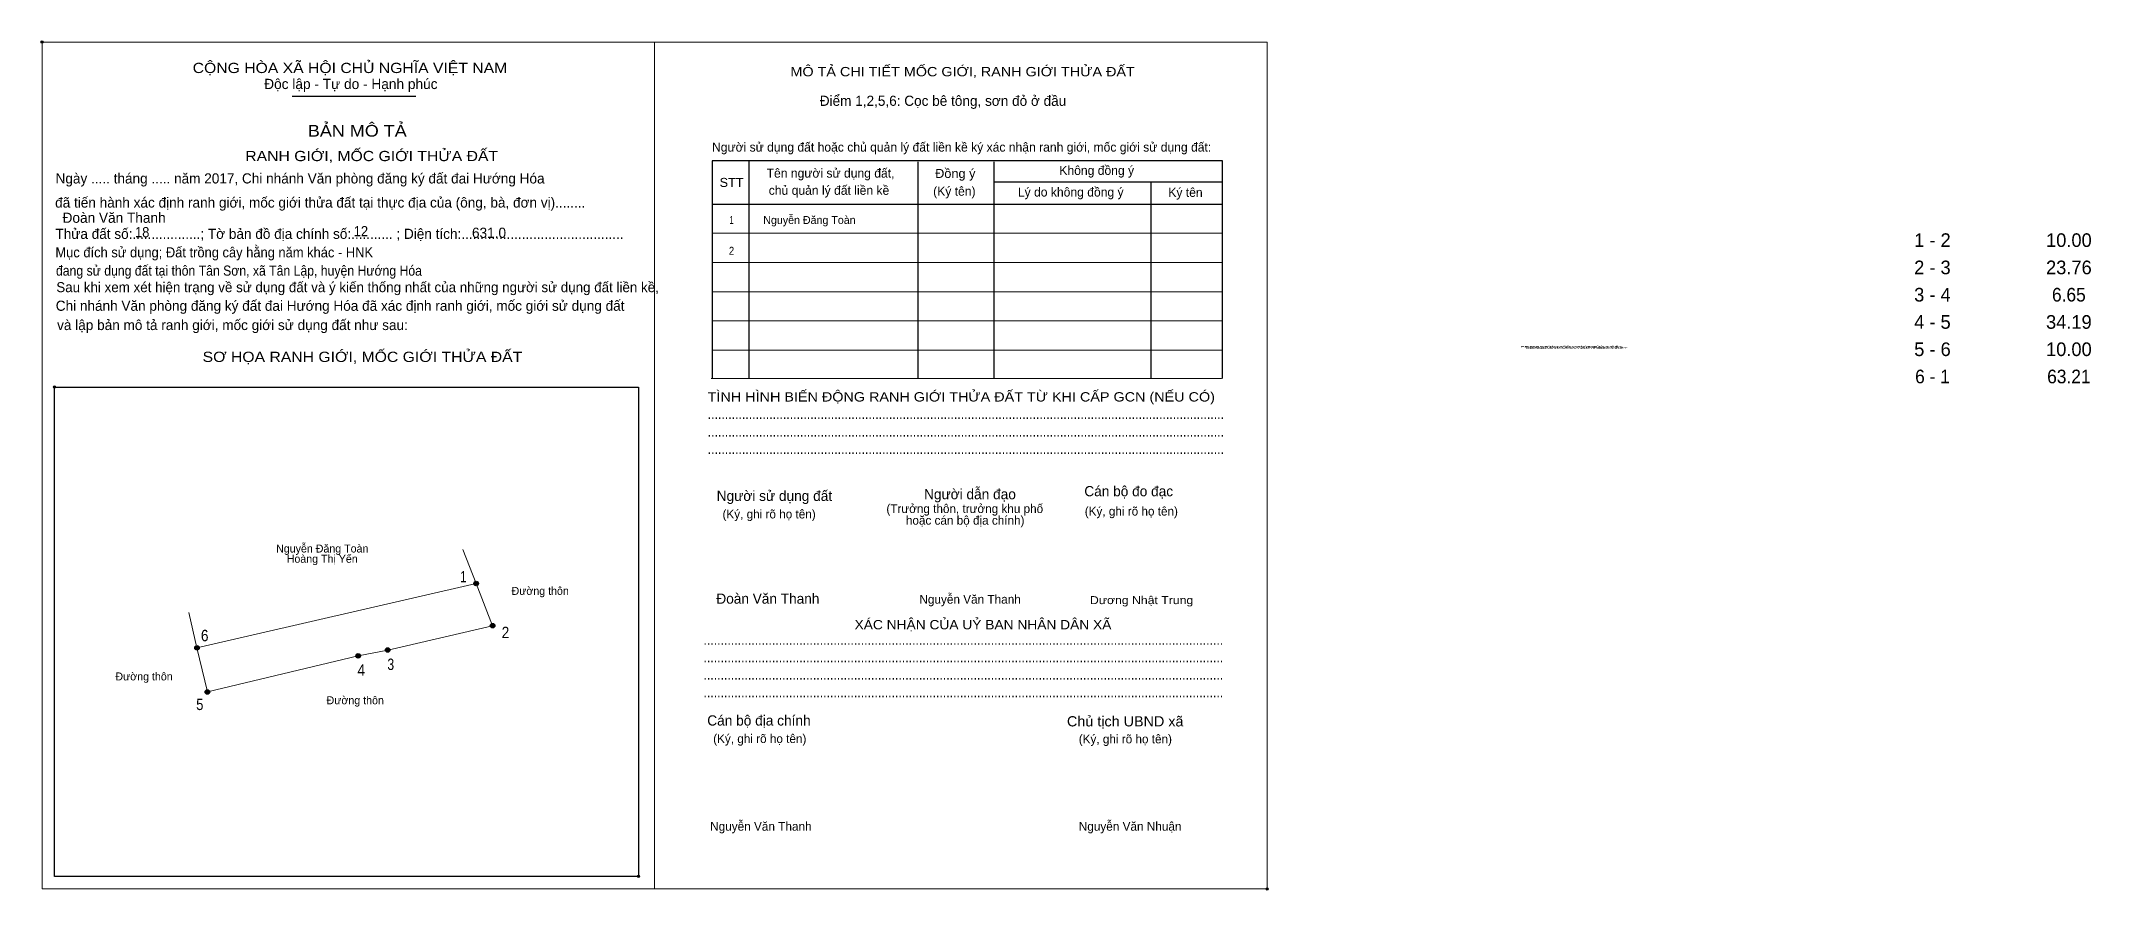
# Model space of a CAD drawing. Header units: metres. Extents: x 548035 to 548487, y 1837700 to 1837888.
import ezdxf
from ezdxf.enums import TextEntityAlignment as Align

# ---------------------------------------------------------------- set-up
doc = ezdxf.new("R2010")
doc.units = ezdxf.units.M
doc.header["$LTSCALE"] = 0.9
doc.header["$PDMODE"] = 32
doc.header["$PDSIZE"] = 0.45
for name, color, linetype, lineweight in [('1', 7, 'Continuous', 25), ('10', 7, 'Continuous', 13), ('11', 7, 'Continuous', 25), ('2', 7, 'Continuous', 13), ('27', 7, 'Continuous', 13)]:
    doc.layers.add(name, color=color, linetype=linetype, lineweight=lineweight)
for name, color, linetype in [('36', 7, 'Continuous'), ('52', 7, 'Continuous'), ('6', 7, 'Continuous'), ('60', 7, 'Continuous'), ('9', 7, 'Continuous')]:
    doc.layers.add(name, color=color, linetype=linetype)

msp = doc.modelspace()

# ---------------------------------------------------------------- hatches: boundary and pattern name
at = {"layer": '11'}
for points in [[(548131.1816, 1837767.96, 1), (548130.1784, 1837767.96, 1)], [(548134.8016, 1837758.64, 1), (548133.7984, 1837758.64, 1)], [(548134.8016, 1837758.64, 1), (548133.7984, 1837758.64, 1)], [(548069.5916, 1837753.74, 1), (548068.5884, 1837753.74, 1)], [(548105.1416, 1837751.97, 1), (548104.1384, 1837751.97, 1)], [(548111.6616, 1837753.26, 1), (548110.6584, 1837753.26, 1)], [(548071.8916, 1837744.01, 1), (548070.8884, 1837744.01, 1)]]:
    msp.add_hatch(color=256, dxfattribs=at).paths.add_polyline_path(points)

# ---------------------------------------------------------------- linework, layer by layer
at = {"layer": '1'}
for p, q in [((548090.06, 1837875.48), (548117.39, 1837875.48)), ((548190.81, 1837861.22), (548190.81, 1837813.22)), ((548228.09, 1837861.03), (548228.09, 1837813.22)), ((548244.91, 1837861.03), (548244.91, 1837813.22)), ((548244.91, 1837856.58), (548295.31, 1837856.58)), ((548279.52, 1837856.58), (548279.52, 1837813.22)), ((548182.72, 1837851.68), (548295.31, 1837851.68))]:
    msp.add_line(p, q, dxfattribs=at)
at = {"layer": '1', "lineweight": 13}
for p, q in [((548182.72, 1837845.23), (548295.31, 1837845.23)), ((548182.72, 1837838.79), (548295.31, 1837838.79)), ((548182.72, 1837832.34), (548295.31, 1837832.34)), ((548182.72, 1837825.9), (548295.31, 1837825.9)), ((548182.72, 1837819.45), (548295.31, 1837819.45)), ((548182.52, 1837813.22), (548295.12, 1837813.22))]:
    msp.add_line(p, q, dxfattribs=at)
at = {"layer": '1'}
msp.add_lwpolyline([(548295.31, 1837813.22), (548295.31, 1837861.22), (548182.72, 1837861.22), (548182.72, 1837813.22)], dxfattribs=at)
msp.add_lwpolyline([(548037.67, 1837811.31), (548166.49, 1837811.31), (548166.49, 1837703.32), (548037.67, 1837703.32)], close=True, dxfattribs=at)
for p in [(548034.9, 1837887.45), (548037.66, 1837811.32), (548037.66, 1837811.31), (548037.67, 1837811.31), (548166.48, 1837703.32), (548166.49, 1837703.32), (548305.18, 1837700.53)]:
    msp.add_point(p, dxfattribs=at)
at = {"layer": '10'}
msp.add_lwpolyline([(548134.3, 1837758.64), (548111.16, 1837753.26), (548104.64, 1837751.97), (548071.39, 1837744.01), (548069.09, 1837753.74), (548130.68, 1837767.96)], close=True, dxfattribs=at)
at = {"layer": '11'}
for centre in [(548130.68, 1837767.96), (548134.3, 1837758.64), (548134.3, 1837758.64), (548069.09, 1837753.74), (548104.64, 1837751.97), (548111.16, 1837753.26), (548071.39, 1837744.01)]:
    msp.add_circle(centre, 0.5016, dxfattribs=at)
at = {"layer": '2'}
for points in [[(548034.9, 1837887.45), (548170.04, 1837887.45), (548170.04, 1837700.53), (548034.9, 1837700.53)], [(548170.04, 1837887.45), (548305.17, 1837887.45), (548305.17, 1837700.53), (548170.04, 1837700.53)], [(548170.04, 1837887.45), (548305.17, 1837887.45), (548305.17, 1837700.53), (548170.04, 1837700.53)]]:
    msp.add_lwpolyline(points, close=True, dxfattribs=at)
at = {"layer": '27'}
for p, q in [((548130.68, 1837767.96), (548127.77, 1837775.44)), ((548069.09, 1837753.74), (548067.26, 1837761.56))]:
    msp.add_line(p, q, dxfattribs=at)

# ---------------------------------------------------------------- texts
at = {"layer": '1'}
for s, height, width, p in [('CỘNG HÒA XÃ HỘI CHỦ NGHĨA VIỆT NAM', 2.256, 1.15, (548068.14, 1837880.6)), ('RANH GIỚI, MỐC GIỚI THỬA ĐẤT', 2.257, 1.15, (548079.74, 1837861.16)), ('Đồng ý', 1.998, 1.05, (548231.94, 1837857.45)), ('STT', 1.998, 1.05, (548184.38, 1837855.46)), ('Mục đích sử dụng; Đất trồng cây hằng năm khác - HNK', 2.24, 0.95, (548037.86, 1837839.92)), ('đang sử dụng đất tại thôn Tân Sơn, xã Tân Lập, huyện Hướng Hóa', 2.24, 0.9, (548037.98, 1837835.88)), ('SƠ HỌA RANH GIỚI, MỐC GIỚI THỬA ĐẤT', 2.257, 1.15, (548070.33, 1837816.84)), ('RANH GIỚI, MỐC GIỚI THỬA ĐẤT', 0.2825, 3.55, (548361.16, 1837820.05)), ('RANH GIỚI, MỐC GIỚI THỬA ĐẤT', 0.2825, 3.55, (548361.99, 1837820.05)), ('RANH GIỚI, MỐC GIỚI THỬA ĐẤT', 0.2825, 3.55, (548362.26, 1837819.75)), ('RANH GIỚI, MỐC GIỚI THỬA ĐẤT', 0.2825, 3.55, (548363.09, 1837819.75)), ('TÌNH HÌNH BIẾN ĐỘNG RANH GIỚI THỬA ĐẤT TỪ KHI CẤP GCN (NẾU CÓ)', 2.062, 1.15, (548181.76, 1837808.11)), ('.......................................................................................................................................................', 2.256, 0.9, (548181.76, 1837804.25)), ('.......................................................................................................................................................', 2.256, 0.9, (548181.76, 1837800.38)), ('.......................................................................................................................................................', 2.256, 0.9, (548181.76, 1837796.51)), ('Dương Nhật Trung', 1.756, 1.15, (548266.09, 1837763.4)), ('........................................................................................................................................................', 2.256, 0.9, (548180.83, 1837754.43)), ('........................................................................................................................................................', 2.256, 0.9, (548180.83, 1837750.57)), ('........................................................................................................................................................', 2.256, 0.9, (548180.83, 1837746.72)), ('........................................................................................................................................................', 2.256, 0.9, (548180.83, 1837742.85)), ('Chủ tịch UBND xã', 2.256, 1.05, (548261.02, 1837736.41))]:
    msp.add_text(s, height=height, dxfattribs=dict(at, width=width)).set_placement(p)
for s, height, width, p in [('MÔ TẢ CHI TIẾT MỐC GIỚI, RANH GIỚI THỬA ĐẤT', 2.062, 1.15, (548238, 1837879.88)), ('BẢN MÔ TẢ', 2.578, 1.15, (548104.455, 1837866.57)), ('XÁC NHẬN CỦA UỶ BAN NHÂN DÂN XÃ', 2.063, 1.1, (548242.49, 1837757.83))]:
    msp.add_text(s, height=height, dxfattribs=dict(at, width=width)).set_placement(p, align=Align.CENTER)
for s, height, p in [('Độc lập - Tự do - Hạnh phúc', 2.256, (548083.92, 1837877.07)), ('Điểm 1,2,5,6: Cọc bê tông, sơn đỏ ở đầu', 2.24, (548206.48, 1837873.36)), ('Người sử dụng đất hoặc chủ quản lý đất liền kề ký xác nhận ranh giới, mốc giới sử dụng đất:', 1.998, (548182.71, 1837863.26)), ('Ngày ..... tháng ..... năm 2017, Chi nhánh Văn phòng đăng ký đất đai Hướng Hóa', 2.24, (548037.89, 1837856.23)), ('Tên người sử dụng đất,', 1.998, (548194.76, 1837857.52)), ('Không đồng ý', 1.998, (548259.34, 1837858.12)), ('chủ quản lý đất liền kề', 1.998, (548195.23, 1837853.73)), ('(Ký tên)', 1.998, (548231.5, 1837853.53)), ('Lý do không đồng ý', 1.998, (548250.19, 1837853.34)), ('Ký tên', 1.998, (548283.38, 1837853.27)), (' đã tiến hành xác định ranh giới, mốc giới thửa đất tại thực địa của (ông, bà, đơn vị)........', 2.24, (548036.96, 1837850.91)), ('Thửa đất số:..................; Tờ bản đồ địa chính số:........... ; Diện tích:...........................................', 2.24, (548037.86, 1837844)), ('Sau khi xem xét hiện trạng về sử dụng đất và ý kiến thống nhất của những người sử dụng đất liền kề,', 2.205, (548038.05, 1837832.24)), ('Chi nhánh Văn phòng đăng ký đất đai Hướng Hóa đã xác định ranh giới, mốc giới sử dụng đất', 2.24, (548037.93, 1837828.13)), (' và lập bản mô tả ranh giới, mốc giới sử dụng đất như sau:', 2.24, (548037.4, 1837823.88)), ('Người sử dụng đất', 2.256, (548183.74, 1837786.17)), ('Người dẫn đạo', 2.255, (548229.49, 1837786.54)), ('Cán bộ đo đạc', 2.251, (548264.85, 1837787.2)), ('(Ký, ghi rõ họ tên)', 1.934, (548185.03, 1837782.31)), ('(Ký, ghi rõ họ tên)', 1.934, (548264.94, 1837782.94)), ('Nguyễn Văn Thanh', 1.942, (548228.46, 1837763.5)), ('Cán bộ địa chính', 2.256, (548181.66, 1837736.6)), ('(Ký, ghi rõ họ tên)', 1.934, (548182.97, 1837732.74)), ('(Ký, ghi rõ họ tên)', 1.934, (548263.62, 1837732.67)), ('Nguyễn Văn Thanh', 1.942, (548182.3, 1837713.39)), ('Nguyễn Văn Nhuận', 1.942, (548263.62, 1837713.39))]:
    msp.add_text(s, height=height, dxfattribs=at).set_placement(p)
for s, p in [('(Trưởng thôn, trưởng khu phố', (548238.47, 1837783.5)), ('hoặc cán bộ địa chính)', (548238.56, 1837780.93))]:
    msp.add_text(s, height=1.933, dxfattribs=at).set_placement(p, align=Align.CENTER)
at = {"layer": '36'}
for s, p in [('Nguyễn Đăng Toàn', (548096.725, 1837774.79)), ('Hoàng Thị Yến', (548096.715, 1837772.53)), ('Đường thôn', (548144.8, 1837765.44)), ('Đường thôn', (548057.405, 1837746.56)), ('Đường thôn', (548104, 1837741.3))]:
    msp.add_text(s, height=1.756, dxfattribs=at).set_placement(p, align=Align.CENTER)
at = {"layer": '52'}
for s, p in [('1 - 2', (548451.95, 1837842.22)), ('10.00', (548482.055, 1837842.22)), ('2 - 3', (548451.95, 1837836.2)), ('23.76', (548482.055, 1837836.2)), ('3 - 4', (548451.95, 1837830.18)), ('4 - 5', (548451.95, 1837824.16)), ('34.19', (548482.05, 1837824.16)), ('5 - 6', (548451.96, 1837818.14)), ('10.00', (548482.055, 1837818.14))]:
    msp.add_text(s, height=3.01, dxfattribs=at).set_placement(p, align=Align.CENTER)
at = {"layer": '52', "width": 0.95}
for s, p in [('6.65', (548482.05, 1837830.18)), ('6 - 1', (548451.96, 1837812.13)), ('63.21', (548482.05, 1837812.13))]:
    msp.add_text(s, height=3.01, dxfattribs=at).set_placement(p, align=Align.CENTER)
at = {"layer": '6'}
for s, p in [('Đoàn Văn Thanh', (548039.44, 1837847.55)), ('631.0', (548129.75, 1837844.23)), ('Đoàn Văn Thanh', (548183.67, 1837763.49))]:
    msp.add_text(s, height=2.248, dxfattribs=at).set_placement(p)
at = {"layer": '6', "width": 0.95}
for s, p in [('18', (548055.41, 1837844.36)), ('12', (548103.66, 1837844.58))]:
    msp.add_text(s, height=2.248, dxfattribs=at).set_placement(p)
at = {"layer": '60'}
msp.add_text('Nguyễn Đăng Toàn', height=1.756, dxfattribs=at).set_placement((548194.02, 1837847.29))
for s, width, p in [('1', 0.75, (548187.005, 1837847.29)), ('2', 0.9, (548187.01, 1837840.5))]:
    msp.add_text(s, height=1.756, dxfattribs=dict(at, width=width)).set_placement(p, align=Align.CENTER)
at = {"layer": '9'}
for s, width, p in [('1', 0.75, (548127.845, 1837768.21)), ('6', 0.9, (548070.79, 1837755.21)), ('2', 0.9, (548137.145, 1837755.89)), ('4', 0.9, (548105.325, 1837747.58)), ('3', 0.8, (548111.835, 1837748.87)), ('5', 0.85, (548069.71, 1837740.02))]:
    msp.add_text(s, height=2.508, dxfattribs=dict(at, width=width)).set_placement(p, align=Align.CENTER)

doc.saveas('drawing.dxf')
